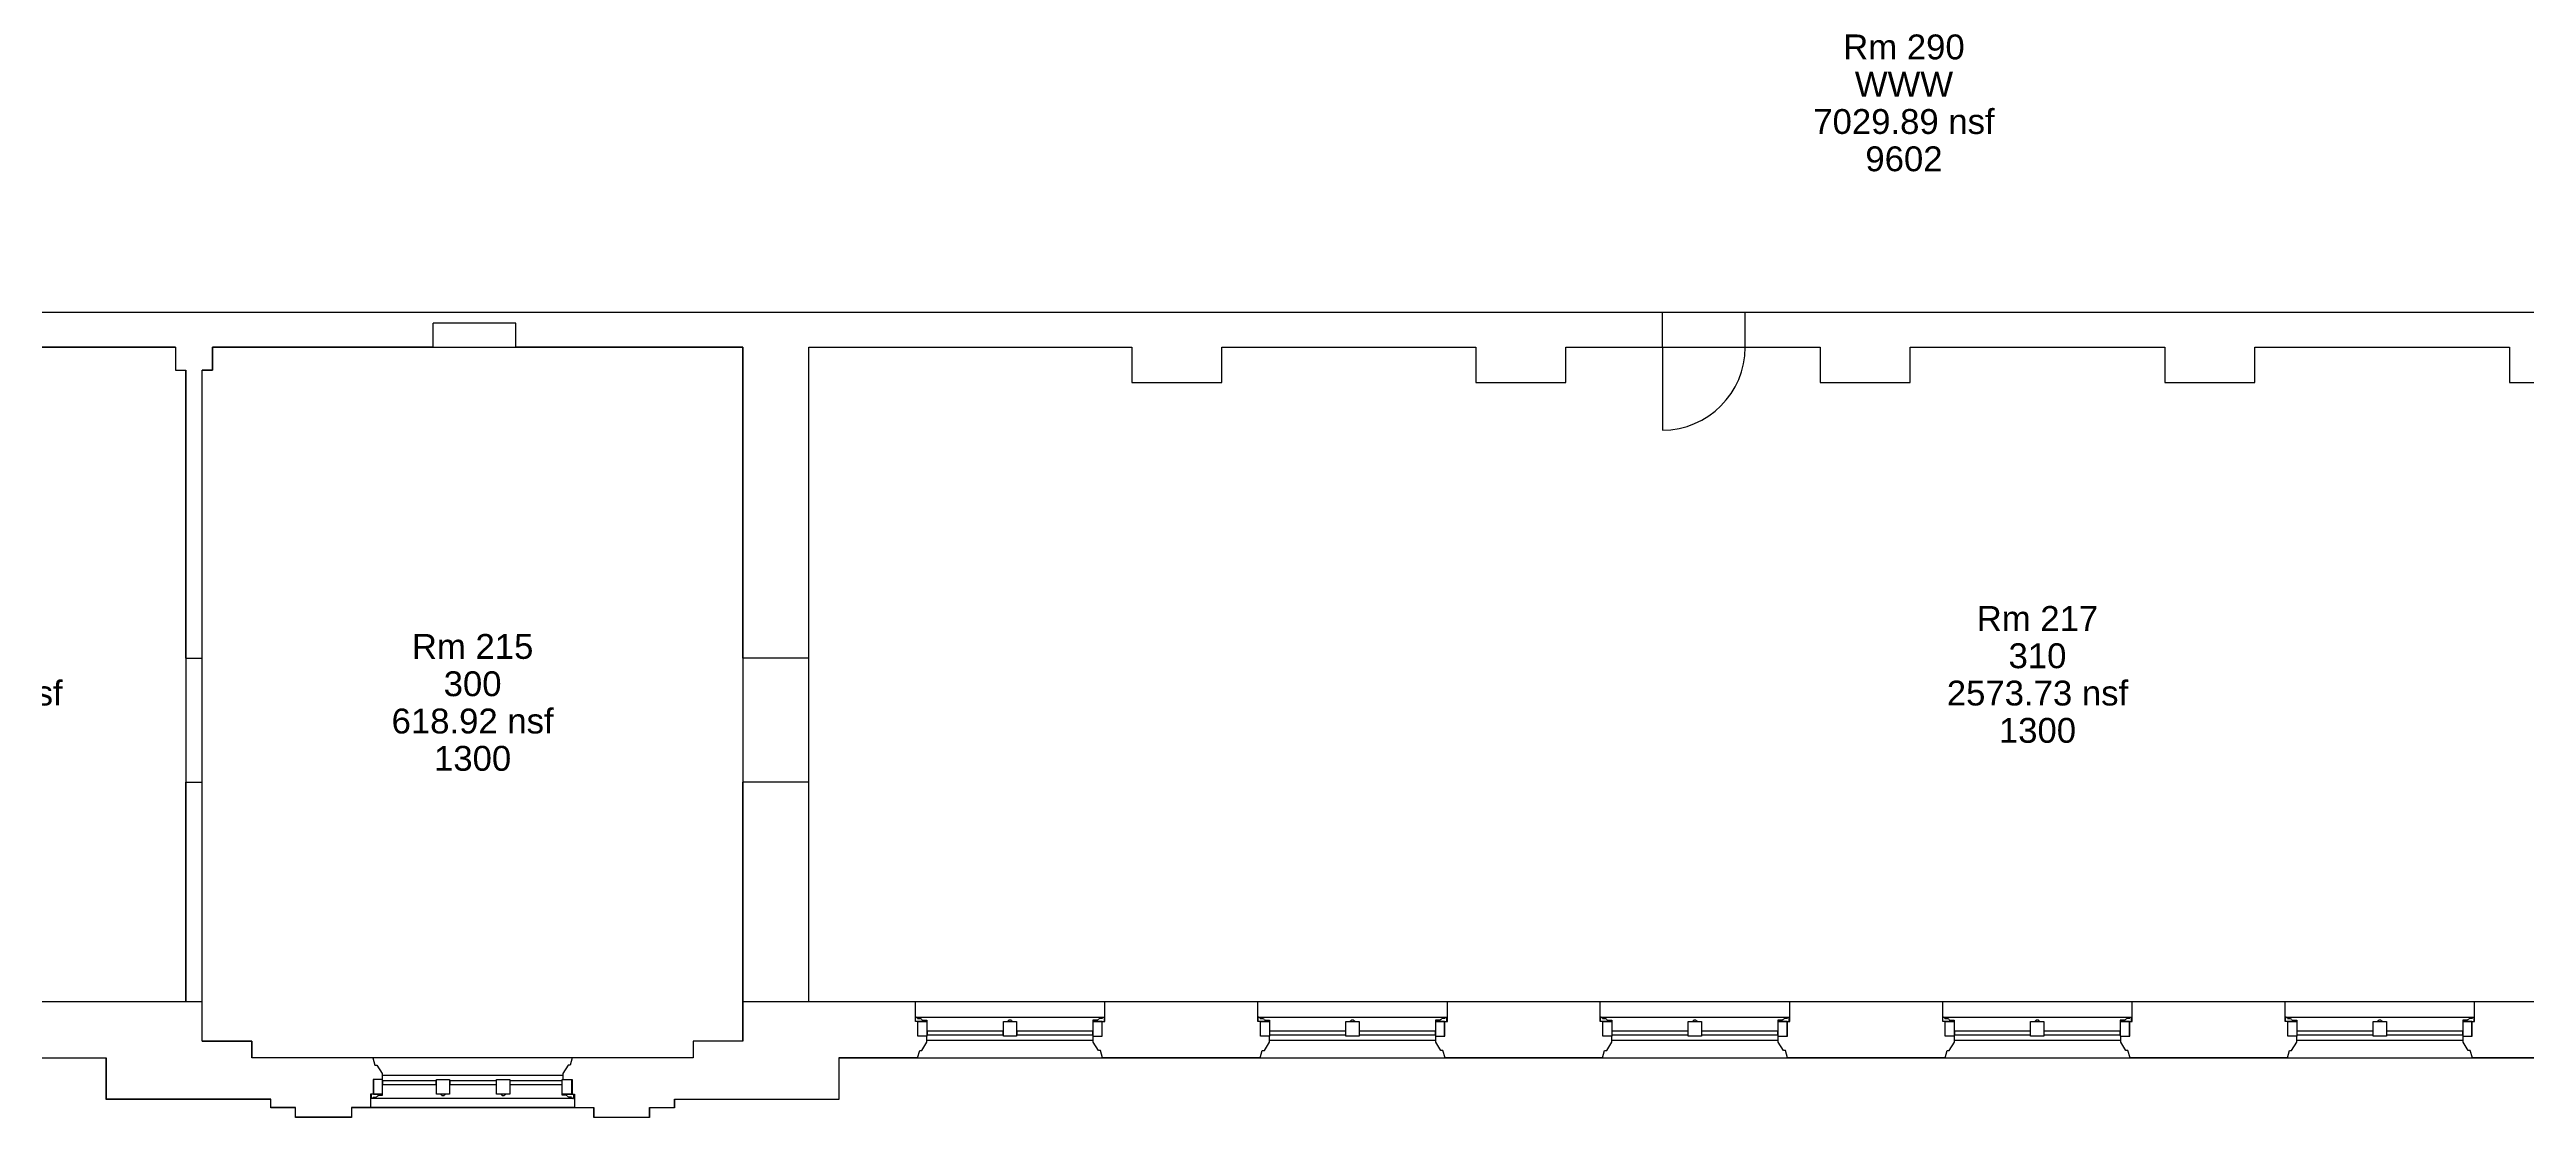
# Model space of a CAD drawing. Header units: inches. Extents: x 303 to 6178, y 668 to 3148.
# Drawn here: x 1183 to 2379, y 668 to 1183 of the extents above; entities that cross this region are included whole.
import ezdxf

# ---------------------------------------------------------------- set-up
doc = ezdxf.new("R2010")
doc.units = ezdxf.units.IN
doc.header["$LTSCALE"] = 48
doc.header["$MEASUREMENT"] = 0
doc.layers.get('0').update_dxf_attribs({"linetype": 'CONTINUOUS'})
for name, color, linetype in [('BACKGRN', 7, 'CONTINUOUS'), ('DOORS', 7, 'CONTINUOUS'), ('triGrossAreaLayer', 7, 'CONTINUOUS'), ('triLabelLayer', 7, 'CONTINUOUS'), ('triMeasuredGrossAreaLayer', 7, 'CONTINUOUS'), ('triSpaceLayer', 7, 'CONTINUOUS'), ('WNDW', 7, 'CONTINUOUS')]:
    doc.layers.add(name, color=color, linetype=linetype)
doc.styles.add('SIMPLEX', font='SIMPLEX')

# ---------------------------------------------------------------- blocks, each defined once
blk = doc.blocks.new('MUL')
for p, q in [((-1.1, 7.1), (-1.1, 9.2)), ((4.4, 7.1), (-1.1, 7.1)), ((-0.1, 8.5), (1.4, 8.5)), ((1.4, 8.5), (1.4, 8.3)), ((2.5, 7.7), (2.5, 7.6)), ((2.5, 7.6), (4.4, 7.6)), ((4.4, 7.6), (4.4, 7.1))]:
    blk.add_line(p, q)
blk.add_lwpolyline([(0, 0), (0, 7), (4.4, 7), (4.4, 0)], close=True)
for centre, radius, start, end in [((-0.9, 8.4), 0.796, 2.6497, 104.9077), ((1.4, 7.7), 0.61, 26.6521, 89.7021), ((2.4, 8.2), 0.509, 208.9058, 273.9499)]:
    blk.add_arc(centre, radius, start, end)
blk = doc.blocks.new('CEN-MUL')
for p, q in [((-1.2, 7.1), (-1.2, 7)), ((-1.2, 7), (1.2, 7)), ((-0.2, 7.9), (-0.2, 7.7)), ((-0.2, 7.9), (0.2, 7.9)), ((0.2, 7.9), (0.2, 7.7)), ((1.2, 7.1), (1.2, 7))]:
    blk.add_line(p, q)
blk.add_lwpolyline([(-3.2, 0), (-3.2, 7), (3.2, 7), (3.2, 0)], close=True)
for centre, radius, start, end in [((-1.2, 7.7), 0.509, 266.0501, 331.0942), ((-0.2, 7.1), 0.61, 90.2979, 153.3479), ((0.2, 7.1), 0.61, 26.6521, 89.7021), ((1.2, 7.7), 0.509, 208.9058, 273.9499)]:
    blk.add_arc(centre, radius, start, end)
blk = doc.blocks.new('WIN-7-5')
at = {"layer": 'WNDW'}
for p, q in [((-90.1, 2.2), (1.1, 2.2)), ((-84.6, -9), (-4.4, -9))]:
    blk.add_line(p, q, dxfattribs=at)
for points in [[(-84.4, -6.5), (-84.4, -4.4), (-47.9, -4.4), (-47.9, -6.5)], [(-41.1, -6.5), (-41.1, -4.4), (-4.6, -4.4), (-4.6, -6.5)]]:
    blk.add_lwpolyline(points, close=True, dxfattribs=at)
for name, p in [('MUL', (-89, -7)), ('CEN-MUL', (-44.5, -7))]:
    blk.add_blockref(name, p, dxfattribs=at)
at = {"layer": 'WNDW', "xscale": -1}
blk.add_blockref('MUL', (0, -7), dxfattribs=at)
blk = doc.blocks.new('DR40')
blk.add_line((0, 0), (0, 40))
blk.add_arc((0, 0), 40, 90, 180)

msp = doc.modelspace()

# ---------------------------------------------------------------- linework, layer by layer
for points in [[(1602.2, 696.6), (1603.2, 700.1), (1604.2, 700.1), (1606.7, 704.1), (1606.7, 707.1), (1602.3, 707.1), (1602.3, 714.1), (1601.1, 714.1), (1601.1, 723.6)], [(1691.5, 696.6), (1690.5, 700.1), (1689.5, 700.1), (1687, 704.1), (1687, 707.1), (1691.4, 707.1), (1691.4, 714.1), (1692.6, 714.1), (1692.6, 723.6)], [(1767.7, 696.6), (1768.7, 700.1), (1769.7, 700.1), (1772.2, 704.1), (1772.2, 707.1), (1767.8, 707.1), (1767.8, 714.1), (1766.6, 714.1), (1766.6, 723.6)], [(1857, 696.6), (1856, 700.1), (1855, 700.1), (1852.5, 704.1), (1852.5, 707.1), (1856.9, 707.1), (1856.9, 714.1), (1858.1, 714.1), (1858.1, 723.6)], [(1933.1, 696.6), (1934.1, 700.1), (1935.1, 700.1), (1937.6, 704.1), (1937.6, 707.1), (1933.2, 707.1), (1933.2, 714.1), (1932, 714.1), (1932, 723.6)], [(2022.5, 696.6), (2021.5, 700.1), (2020.5, 700.1), (2018, 704.1), (2018, 707.1), (2022.4, 707.1), (2022.4, 714.1), (2023.5, 714.1), (2023.5, 723.6)], [(2098.6, 696.6), (2099.6, 700.1), (2100.6, 700.1), (2103.1, 704.1), (2103.1, 707.1), (2098.6, 707.1), (2098.6, 714.1), (2097.5, 714.1), (2097.5, 723.6)], [(2187.9, 696.6), (2186.9, 700.1), (2185.9, 700.1), (2183.4, 704.1), (2183.4, 707.1), (2187.8, 707.1), (2187.8, 714.1), (2189, 714.1), (2189, 723.6)], [(2264, 696.6), (2265, 700.1), (2266, 700.1), (2268.5, 704.1), (2268.5, 707.1), (2264.1, 707.1), (2264.1, 714.1), (2262.9, 714.1), (2262.9, 723.6)], [(2353.3, 696.6), (2352.3, 700.1), (2351.3, 700.1), (2348.8, 704.1), (2348.8, 707.1), (2353.2, 707.1), (2353.2, 714.1), (2354.4, 714.1), (2354.4, 723.6)], [(1339, 696.6), (1340, 693.1), (1341, 693.1), (1343.5, 689.1), (1343.5, 686.1), (1339.1, 686.1), (1339.1, 679.1), (1337.9, 679.1), (1337.9, 672.6)], [(1435.3, 696.6), (1434.3, 693.1), (1433.3, 693.1), (1430.8, 689.1), (1430.8, 686.1), (1435.3, 686.1), (1435.3, 679.1), (1436.4, 679.1), (1436.4, 672.6)], [(1398.7, 683.5), (1376.3, 683.5), (1376.3, 685.6), (1398.7, 685.6)], [(1430.3, 685.6), (1430.3, 683.5), (1405.2, 683.5)], [(1405.2, 685.6), (1430.3, 685.6)]]:
    msp.add_lwpolyline(points)
msp.add_lwpolyline([(1369.5, 685.6), (1369.5, 683.5), (1343.8, 683.5), (1343.8, 685.6)], close=True)
at = {"layer": 'BACKGRN'}
for p, q in [((1169.4, 1056.6), (1962, 1056.6)), ((1962, 1039.6), (1962, 1056.6)), ((2002, 1039.6), (2002, 1056.6)), ((2002, 1056.6), (3117, 1056.6)), ((1408.1, 1051.3), (1368.1, 1051.3)), ((1368.1, 1039.6), (1368.1, 1051.3)), ((1408.1, 1039.6), (1408.1, 1051.3)), ((1243.6, 1039.6), (1169.4, 1039.6)), ((1243.6, 1039.6), (1243.6, 1028.6)), ((1261.6, 1039.6), (1261.6, 1028.6)), ((1368.1, 1039.6), (1261.6, 1039.6)), ((1517.7, 1039.6), (1408.1, 1039.6)), ((1517.7, 889.6), (1517.7, 1039.6)), ((1549.7, 1039.6), (1705.7, 1039.6)), ((1549.7, 889.6), (1549.7, 1039.6)), ((1705.7, 1039.6), (1705.7, 1022.6)), ((1749.2, 1022.6), (1749.2, 1039.6)), ((1749.2, 1039.6), (1871.9, 1039.6)), ((1871.9, 1039.6), (1871.9, 1022.6)), ((1915.4, 1022.6), (1915.4, 1039.6)), ((1915.4, 1039.6), (1962, 1039.6)), ((2002, 1039.6), (2038.2, 1039.6)), ((2038.2, 1039.6), (2038.2, 1022.6)), ((2081.7, 1022.6), (2081.7, 1039.6)), ((2081.7, 1039.6), (2204.7, 1039.6)), ((2204.7, 1039.6), (2204.7, 1022.6)), ((2248.2, 1022.6), (2248.2, 1039.6)), ((2248.2, 1039.6), (2371.2, 1039.6)), ((2371.2, 1039.6), (2371.2, 1022.6)), ((1243.6, 1028.6), (1248.6, 1028.6)), ((1248.6, 889.6), (1248.6, 1028.6)), ((1256.6, 889.6), (1256.6, 1028.6)), ((1261.6, 1028.6), (1256.6, 1028.6)), ((1705.7, 1022.6), (1749.2, 1022.6)), ((1871.9, 1022.6), (1915.4, 1022.6)), ((2038.2, 1022.6), (2081.7, 1022.6)), ((2204.7, 1022.6), (2248.2, 1022.6)), ((2371.2, 1022.6), (2414.7, 1022.6)), ((1248.6, 889.6), (1256.6, 889.6)), ((1549.7, 889.6), (1517.7, 889.6)), ((1248.6, 723.6), (1248.6, 829.6)), ((1248.6, 829.6), (1256.6, 829.6)), ((1256.6, 704.6), (1256.6, 829.6)), ((1517.7, 704.6), (1517.7, 829.6)), ((1549.7, 829.6), (1517.7, 829.6)), ((1549.7, 723.6), (1549.7, 829.6)), ((1248.6, 723.6), (1176.4, 723.6)), ((1601.1, 723.6), (1549.7, 723.6)), ((1766.6, 723.6), (1692.6, 723.6)), ((1932, 723.6), (1858.1, 723.6)), ((2097.5, 723.6), (2023.5, 723.6)), ((2262.9, 723.6), (2189, 723.6)), ((2428.3, 723.6), (2354.4, 723.6)), ((813.7, 696.6), (1210.2, 696.6)), ((1210.2, 696.6), (1210.2, 676.6)), ((1256.6, 704.6), (1280.6, 704.6)), ((1280.6, 704.6), (1280.6, 696.6)), ((1339, 696.6), (1280.6, 696.6)), ((1493.7, 696.6), (1435.3, 696.6)), ((1517.7, 704.6), (1493.7, 704.6)), ((1493.7, 704.6), (1493.7, 696.6)), ((1602.2, 696.6), (1564.2, 696.6)), ((1564.2, 696.6), (1564.2, 676.6)), ((1767.7, 696.6), (1691.5, 696.6)), ((1933.1, 696.6), (1857, 696.6)), ((2098.6, 696.6), (2022.5, 696.6)), ((2264, 696.6), (2187.9, 696.6)), ((2429.4, 696.6), (2353.3, 696.6)), ((1289.7, 676.6), (1210.2, 676.6)), ((1289.7, 672.6), (1289.7, 676.6)), ((1301.7, 672.6), (1289.7, 672.6)), ((1301.7, 667.9), (1301.7, 672.6)), ((1337.9, 672.6), (1328.7, 672.6)), ((1328.7, 672.6), (1328.7, 667.9)), ((1436.4, 672.6), (1445.7, 672.6)), ((1445.7, 672.6), (1445.7, 667.9)), ((1472.7, 672.6), (1484.7, 672.6)), ((1472.7, 667.9), (1472.7, 672.6)), ((1484.7, 676.6), (1564.2, 676.6)), ((1484.7, 672.6), (1484.7, 676.6)), ((1328.7, 667.9), (1301.7, 667.9)), ((1445.7, 667.9), (1472.7, 667.9))]:
    msp.add_line(p, q, dxfattribs=at)
at = {"layer": 'triGrossAreaLayer', "linetype": 'Continuous'}
msp.add_lwpolyline([(2722.2, 696.5), (1564.2, 696.5), (1564.2, 676.5), (1484.7, 676.5), (1484.7, 672.5), (1472.7, 672.5), (1472.7, 667.8), (1445.7, 667.8), (1445.7, 672.5), (1328.7, 672.5), (1328.7, 667.8), (1301.7, 667.8), (1301.7, 672.5), (1289.7, 672.5), (1289.7, 676.5), (1210.2, 676.5), (1210.2, 696.5), (813.7, 696.5)], dxfattribs=at)
at = {"layer": 'triMeasuredGrossAreaLayer', "linetype": 'Continuous'}
msp.add_lwpolyline([(2768.6, 723.6), (1517.7, 723.6), (1517.7, 704.6), (1493.7, 704.6), (1493.7, 696.6), (1280.6, 696.6), (1280.6, 704.6), (1256.6, 704.6), (1256.6, 723.6), (850.7, 723.6)], dxfattribs=at)
at = {"layer": 'triSpaceLayer', "linetype": 'Continuous'}
for points in [[(848.5, 1056.6), (3435, 1056.6)], [(2736.6, 723.6), (1549.7, 723.6), (1549.7, 1039.6), (1705.7, 1039.6), (1705.7, 1022.6), (1749.2, 1022.6), (1749.2, 1039.6), (1871.9, 1039.6), (1871.9, 1022.6), (1915.4, 1022.6), (1915.4, 1039.6), (2038.2, 1039.6), (2038.2, 1022.6), (2081.7, 1022.6), (2081.7, 1039.6), (2204.7, 1039.6), (2204.7, 1022.6), (2248.2, 1022.6), (2248.2, 1039.6), (2371.2, 1039.6), (2371.2, 1022.6), (2414.7, 1022.6)]]:
    msp.add_lwpolyline(points, dxfattribs=at)
for points in [[(1051.4, 1020.6), (1087.4, 1020.6), (1087.4, 1039.6), (1243.6, 1039.6), (1243.6, 1028.6), (1248.6, 1028.6), (1248.6, 723.6), (1051.4, 723.6)], [(1261.6, 1039.6), (1517.7, 1039.6), (1517.7, 704.6), (1493.7, 704.6), (1493.7, 696.6), (1280.6, 696.6), (1280.6, 704.6), (1256.6, 704.6), (1256.6, 1028.6), (1256.6, 1028.6), (1261.6, 1028.6)]]:
    msp.add_lwpolyline(points, close=True, dxfattribs=at)
at = {"layer": 'WNDW'}
for p, q in [((1692.6, 723.6), (1601.1, 723.6)), ((1858.1, 723.6), (1766.6, 723.6)), ((2023.5, 723.6), (1932, 723.6)), ((2189, 723.6), (2097.5, 723.6)), ((2354.4, 723.6), (2262.9, 723.6)), ((1435.3, 696.6), (1339, 696.6)), ((1602.2, 696.6), (1691.5, 696.6)), ((1767.7, 696.6), (1857, 696.6)), ((1933.1, 696.6), (2022.5, 696.6)), ((2098.6, 696.6), (2187.9, 696.6)), ((2264, 696.6), (2353.3, 696.6)), ((1430.8, 688.1), (1343.7, 688.1)), ((1436.4, 672.6), (1337.9, 672.6)), ((1436, 676.9), (1338.2, 676.9))]:
    msp.add_line(p, q, dxfattribs=at)

# ---------------------------------------------------------------- block references
at = {"layer": 'DOORS', "rotation": 180}
msp.add_blockref('DR40', (1962, 1039.6), dxfattribs=at)
at = {"layer": 'WNDW'}
for p in [(1691.3, 714.1), (1856.8, 714.1), (2022.2, 714.1), (2187.6, 714.1), (2353.1, 714.1)]:
    msp.add_blockref('WIN-7-5', p, dxfattribs=at)
at = {"layer": 'WNDW', "xscale": -1, "rotation": 180}
msp.add_blockref('MUL', (1339.3, 686.1), dxfattribs=at)
at = {"layer": 'WNDW', "rotation": 180}
for name, p in [('CEN-MUL', (1372.9, 686.1)), ('CEN-MUL', (1402, 686.1)), ('MUL', (1434.9, 686.1))]:
    msp.add_blockref(name, p, dxfattribs=at)

# ---------------------------------------------------------------- texts
at = {"layer": 'triLabelLayer', "color": 7, "linetype": 'Continuous', "char_height": 1, "attachment_point": 5, "line_spacing_factor": 0.9, "style": 'SIMPLEX'}
for s, insert in [('{\\fSansSerif;\\H12;Rm 290}{\\fSansSerif;\\H12;\\PWWW}{\\fSansSerif;\\H12;\\P7029.89 nsf}{\\fSansSerif;\\H12;\\P9602}', (2078.7, 1157.5)), ('{\\fSansSerif;\\H12;Rm 213}{\\fSansSerif;\\H12;\\P310}{\\fSansSerif;\\H12;\\P427.59 nsf}{\\fSansSerif;\\H12;\\P1300}', (1150, 881.6)), ('{\\fSansSerif;\\H12;Rm 217}{\\fSansSerif;\\H12;\\P310}{\\fSansSerif;\\H12;\\P2573.73 nsf}{\\fSansSerif;\\H12;\\P1300}', (2143.2, 881.6)), ('{\\fSansSerif;\\H12;Rm 215}{\\fSansSerif;\\H12;\\P300}{\\fSansSerif;\\H12;\\P618.92 nsf}{\\fSansSerif;\\H12;\\P1300}', (1387.2, 868.1))]:
    msp.add_mtext(s, dxfattribs=dict(at, insert=insert))

doc.saveas('drawing.dxf')
